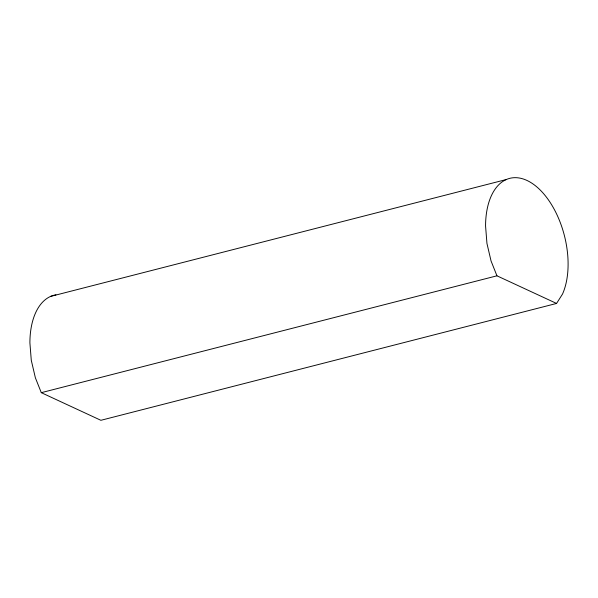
<?xml version="1.0" encoding="UTF-8"?>
<svg xmlns="http://www.w3.org/2000/svg" width="598" height="598" viewBox="0 0 598 598"><rect width="100%" height="100%" fill="white"/><g stroke="black" fill="none" stroke-linecap="round" stroke-linejoin="round"><path stroke-width="0.9" d="M556.559 303.448L562.516 294.067A68.949 38.758 75.6 0 0 537.624 187.6A68.949 38.758 75.6 0 0 485.569 226.014L486.944 243.408L491.04 260.93L496.953 275.813L556.559 303.448L100.89 420.304L41.292 392.669L35.372 377.786L31.275 360.265L29.9 342.871A68.949 38.758 75.6 0 1 55.935 294.821M50.628 296.399L506.297 179.542M41.292 392.669L496.953 275.813"/></g></svg>
